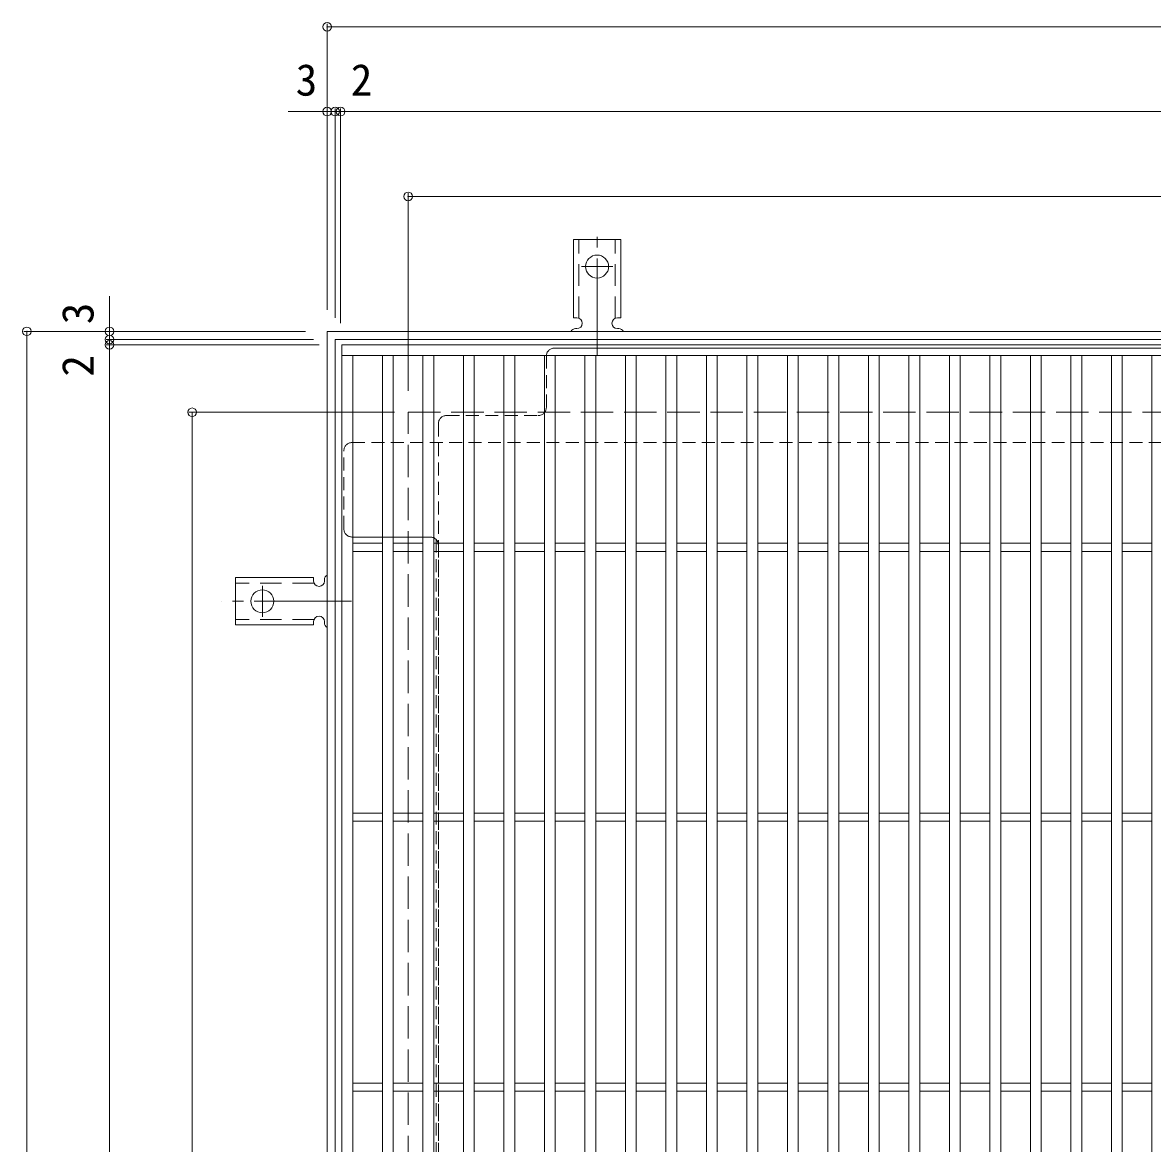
# Model space of a CAD drawing. Units: millimetres at full size, sheet at 1:4; details may follow other scales. Extents: x -953 to 1047, y -779 to 782.
# Drawn here: x -940.1 to -521.6, y 353.8 to 769 of the extents above; entities that cross this region are included whole.
import ezdxf
from ezdxf.enums import TextEntityAlignment as Align

# ---------------------------------------------------------------- set-up
doc = ezdxf.new("R2010")
doc.units = ezdxf.units.MM
doc.header["$LTSCALE"] = 4
doc.header["$PDMODE"] = 32
doc.header["$PDSIZE"] = 3.2
for name, pattern in [('CHAIN2', [12, 9, -1, 1, -1]), ('DASHED1', [1.8, 1.2, -0.6]), ('DASHED2', [3, 2, -1]), ('DASHED3', [4, 3, -1])]:
    doc.linetypes.add(name, pattern=pattern)
for name, color, linetype, lineweight in [('A-1_躯体', 3, 'Continuous', 9), ('A-2_仕上', 3, 'Continuous', 9), ('A-4_その他', 7, 'Continuous', 9), ('A-7_ハッチ', 2, 'Continuous', 9), ('A-A_ﾊｯﾁ-ﾜｸ', 3, 'Continuous', 9)]:
    doc.layers.add(name, color=color, linetype=linetype, lineweight=lineweight)
doc.styles.add('ＭＳ ゴシック', font='')
doc.styles.get('ＭＳ ゴシック').set_extended_font_data('MS Gothic')

msp = doc.modelspace()

# ---------------------------------------------------------------- linework, layer by layer
at = {"layer": 'A-1_躯体', "color": 2}
for p, q in [((-827.292, -5.385), (-827.292, 654.615)), ((-827.292, 654.615), (-167.292, 654.615)), ((-824.292, -2.385), (-824.292, 651.615)), ((-824.292, 651.615), (-170.292, 651.615))]:
    msp.add_line(p, q, dxfattribs=at)
at = {"layer": 'A-1_躯体', "color": 2, "linetype": 'DASHED3'}
for p, q in [((-797.292, 24.615), (-797.292, 624.615)), ((-797.292, 624.615), (-197.292, 624.615))]:
    msp.add_line(p, q, dxfattribs=at)
at = {"layer": 'A-2_仕上'}
for p, q in [((-821.792, -0.385), (-821.792, 649.615)), ((-821.792, 645.615), (-172.791, 645.615)), ((-817.792, 3.615), (-817.792, 645.615)), ((-806.792, 3.615), (-806.792, 645.615)), ((-802.792, 3.615), (-802.792, 645.615)), ((-791.792, 3.615), (-791.792, 645.615)), ((-787.792, 645.615), (-787.792, 3.615)), ((-776.792, 645.615), (-776.792, 3.615)), ((-772.792, 645.615), (-772.792, 3.615)), ((-761.792, 645.615), (-761.792, 3.615)), ((-757.792, 645.615), (-757.792, 3.615)), ((-746.792, 645.615), (-746.792, 3.615)), ((-742.792, 645.615), (-742.792, 3.615)), ((-731.792, 3.615), (-731.792, 645.615)), ((-727.792, 3.615), (-727.792, 645.615)), ((-716.792, 3.615), (-716.792, 645.615)), ((-712.792, 3.615), (-712.792, 645.615)), ((-701.792, 3.615), (-701.792, 645.615)), ((-697.792, 3.615), (-697.792, 645.615)), ((-686.792, 3.615), (-686.792, 645.615)), ((-682.792, 3.615), (-682.792, 645.615)), ((-671.792, 3.615), (-671.792, 645.615)), ((-667.792, 3.615), (-667.792, 645.615)), ((-656.792, 3.615), (-656.792, 645.615)), ((-652.792, 3.615), (-652.792, 645.615)), ((-641.792, 3.615), (-641.792, 645.615)), ((-637.792, 3.615), (-637.792, 645.615)), ((-626.792, 3.615), (-626.792, 645.615)), ((-622.792, 3.615), (-622.792, 645.615)), ((-611.792, 3.615), (-611.792, 645.615)), ((-607.792, 3.615), (-607.792, 645.615)), ((-596.792, 3.615), (-596.792, 645.615)), ((-592.792, 3.615), (-592.792, 645.615)), ((-581.792, 3.615), (-581.792, 645.615)), ((-577.792, 3.615), (-577.792, 645.615)), ((-566.792, 3.615), (-566.792, 645.615)), ((-562.792, 3.615), (-562.792, 645.615)), ((-551.792, 3.615), (-551.792, 645.615)), ((-547.792, 3.615), (-547.792, 645.615)), ((-536.792, 3.615), (-536.792, 645.615)), ((-532.792, 3.615), (-532.792, 645.615)), ((-521.792, 3.615), (-521.792, 645.615)), ((-817.792, 576.115), (-806.792, 576.115)), ((-802.792, 576.115), (-791.792, 576.115)), ((-787.792, 576.115), (-776.792, 576.115)), ((-772.792, 576.115), (-761.792, 576.115)), ((-757.792, 576.115), (-746.792, 576.115)), ((-742.792, 576.115), (-731.792, 576.115)), ((-727.792, 576.115), (-716.792, 576.115)), ((-712.792, 576.115), (-701.792, 576.115)), ((-697.792, 576.115), (-686.792, 576.115)), ((-682.792, 576.115), (-671.792, 576.115)), ((-667.792, 576.115), (-656.792, 576.115)), ((-652.792, 576.115), (-641.792, 576.115)), ((-637.792, 576.115), (-626.792, 576.115)), ((-622.792, 576.115), (-611.792, 576.115)), ((-607.792, 576.115), (-596.792, 576.115)), ((-592.792, 576.115), (-581.792, 576.115)), ((-577.792, 576.115), (-566.792, 576.115)), ((-562.792, 576.115), (-551.792, 576.115)), ((-547.792, 576.115), (-536.792, 576.115)), ((-532.792, 576.115), (-521.792, 576.115)), ((-817.792, 573.115), (-806.792, 573.115)), ((-802.792, 573.115), (-791.792, 573.115)), ((-787.792, 573.115), (-776.792, 573.115)), ((-772.792, 573.115), (-761.792, 573.115)), ((-757.792, 573.115), (-746.792, 573.115)), ((-742.792, 573.115), (-731.792, 573.115)), ((-727.792, 573.115), (-716.792, 573.115)), ((-712.792, 573.115), (-701.792, 573.115)), ((-697.792, 573.115), (-686.792, 573.115)), ((-682.792, 573.115), (-671.792, 573.115)), ((-667.792, 573.115), (-656.792, 573.115)), ((-652.792, 573.115), (-641.792, 573.115)), ((-637.792, 573.115), (-626.792, 573.115)), ((-622.792, 573.115), (-611.792, 573.115)), ((-607.792, 573.115), (-596.792, 573.115)), ((-592.792, 573.115), (-581.792, 573.115)), ((-577.792, 573.115), (-566.792, 573.115)), ((-562.792, 573.115), (-551.792, 573.115)), ((-547.792, 573.115), (-536.792, 573.115)), ((-532.792, 573.115), (-521.792, 573.115)), ((-817.792, 476.115), (-806.792, 476.115)), ((-817.792, 473.115), (-806.792, 473.115)), ((-802.792, 476.115), (-791.792, 476.115)), ((-802.792, 473.115), (-791.792, 473.115)), ((-787.792, 476.115), (-776.792, 476.115)), ((-787.792, 473.115), (-776.792, 473.115)), ((-772.792, 476.115), (-761.792, 476.115)), ((-772.792, 473.115), (-761.792, 473.115)), ((-757.792, 476.115), (-746.792, 476.115)), ((-757.792, 473.115), (-746.792, 473.115)), ((-742.792, 476.115), (-731.792, 476.115)), ((-742.792, 473.115), (-731.792, 473.115)), ((-727.792, 476.115), (-716.792, 476.115)), ((-727.792, 473.115), (-716.792, 473.115)), ((-712.792, 476.115), (-701.792, 476.115)), ((-712.792, 473.115), (-701.792, 473.115)), ((-697.792, 476.115), (-686.792, 476.115)), ((-697.792, 473.115), (-686.792, 473.115)), ((-682.792, 476.115), (-671.792, 476.115)), ((-682.792, 473.115), (-671.792, 473.115)), ((-667.792, 476.115), (-656.792, 476.115)), ((-667.792, 473.115), (-656.792, 473.115)), ((-652.792, 476.115), (-641.792, 476.115)), ((-652.792, 473.115), (-641.792, 473.115)), ((-637.792, 476.115), (-626.792, 476.115)), ((-637.792, 473.115), (-626.792, 473.115)), ((-622.792, 476.115), (-611.792, 476.115)), ((-622.792, 473.115), (-611.792, 473.115)), ((-607.792, 476.115), (-596.792, 476.115)), ((-607.792, 473.115), (-596.792, 473.115)), ((-592.792, 476.115), (-581.792, 476.115)), ((-592.792, 473.115), (-581.792, 473.115)), ((-577.792, 476.115), (-566.792, 476.115)), ((-577.792, 473.115), (-566.792, 473.115)), ((-562.792, 476.115), (-551.792, 476.115)), ((-562.792, 473.115), (-551.792, 473.115)), ((-547.792, 476.115), (-536.792, 476.115)), ((-547.792, 473.115), (-536.792, 473.115)), ((-532.792, 476.115), (-521.792, 476.115)), ((-532.792, 473.115), (-521.792, 473.115)), ((-817.792, 376.115), (-806.792, 376.115)), ((-817.792, 373.115), (-806.792, 373.115)), ((-802.792, 376.115), (-791.792, 376.115)), ((-802.792, 373.115), (-791.792, 373.115)), ((-787.792, 376.115), (-776.792, 376.115)), ((-787.792, 373.115), (-776.792, 373.115)), ((-772.792, 376.115), (-761.792, 376.115)), ((-772.792, 373.115), (-761.792, 373.115)), ((-757.792, 376.115), (-746.792, 376.115)), ((-757.792, 373.115), (-746.792, 373.115)), ((-742.792, 376.115), (-731.792, 376.115)), ((-742.792, 373.115), (-731.792, 373.115)), ((-727.792, 376.115), (-716.792, 376.115)), ((-727.792, 373.115), (-716.792, 373.115)), ((-712.792, 376.115), (-701.792, 376.115)), ((-712.792, 373.115), (-701.792, 373.115)), ((-697.792, 376.115), (-686.792, 376.115)), ((-697.792, 373.115), (-686.792, 373.115)), ((-682.792, 376.115), (-671.792, 376.115)), ((-682.792, 373.115), (-671.792, 373.115)), ((-667.792, 376.115), (-656.792, 376.115)), ((-667.792, 373.115), (-656.792, 373.115)), ((-652.792, 376.115), (-641.792, 376.115)), ((-652.792, 373.115), (-641.792, 373.115)), ((-637.792, 376.115), (-626.792, 376.115)), ((-637.792, 373.115), (-626.792, 373.115)), ((-622.792, 376.115), (-611.792, 376.115)), ((-622.792, 373.115), (-611.792, 373.115)), ((-607.792, 376.115), (-596.792, 376.115)), ((-607.792, 373.115), (-596.792, 373.115)), ((-592.792, 376.115), (-581.792, 376.115)), ((-592.792, 373.115), (-581.792, 373.115)), ((-577.792, 376.115), (-566.792, 376.115)), ((-577.792, 373.115), (-566.792, 373.115)), ((-562.792, 376.115), (-551.792, 376.115)), ((-562.792, 373.115), (-551.792, 373.115)), ((-547.792, 376.115), (-536.792, 376.115)), ((-547.792, 373.115), (-536.792, 373.115)), ((-532.792, 376.115), (-521.792, 376.115)), ((-532.792, 373.115), (-521.792, 373.115))]:
    msp.add_line(p, q, dxfattribs=at)
msp.add_lwpolyline([(-821.792, 649.615), (-172.791, 649.615), (-172.791, -0.385), (-821.792, -0.385)], dxfattribs=at)
at = {"layer": 'A-4_その他'}
for p, q in [((-827.292, 768.593), (-827.292, 662.615)), ((-827.292, 767.393), (-167.292, 767.393)), ((-824.292, 737.204), (-824.292, 659.615)), ((-822.292, 737.204), (-822.292, 657.615)), ((-841.696, 736.004), (-824.292, 736.004)), ((-824.292, 736.004), (-822.292, 736.004)), ((-822.292, 736.004), (-172.291, 736.004)), ((-797.292, 705.815), (-797.292, 632.615)), ((-797.292, 704.615), (-197.292, 704.615)), ((-907.897, 651.615), (-907.897, 667.586)), ((-939.702, 654.615), (-835.292, 654.615)), ((-938.502, 654.615), (-938.502, -5.385)), ((-909.097, 651.615), (-832.292, 651.615)), ((-909.097, 649.615), (-830.292, 649.615)), ((-907.897, 649.615), (-907.897, 651.615)), ((-907.897, -0.385), (-907.897, 649.615)), ((-878.492, 624.615), (-802.292, 624.615)), ((-877.292, 624.615), (-877.292, 24.615))]:
    msp.add_line(p, q, dxfattribs=at)
for p in [(-827.292, 767.393), (-827.292, 736.004), (-824.292, 736.004), (-822.292, 736.004), (-797.292, 704.615), (-938.502, 654.615), (-907.897, 654.615), (-907.897, 651.615), (-907.897, 649.615), (-877.292, 624.615)]:
    msp.add_point(p, dxfattribs=at)
at = {"layer": 'A-7_ハッチ', "linetype": 'DASHED1'}
for p, q in [((-746.091, 626.419), (-746.091, 645.419)), ((-251.493, 648.419), (-743.091, 648.419)), ((-786.092, 620.419), (-786.092, 28.812)), ((-783.092, 623.419), (-749.091, 623.419)), ((-818.095, 613.419), (-176.488, 613.419)), ((-821.095, 581.418), (-821.095, 610.419)), ((-789.092, 578.418), (-818.095, 578.418)), ((-786.892, 577.458), (-786.892, 343.076))]:
    msp.add_line(p, q, dxfattribs=at)
for centre, start, end in [((-743.091, 645.419), 90, 180), ((-749.091, 626.419), 270, 0), ((-783.092, 620.419), 90, 180), ((-818.095, 610.419), 90, 180), ((-818.095, 581.418), 180, 270), ((-789.092, 575.418), 0, 90)]:
    msp.add_arc(centre, 3, start, end, dxfattribs=at)
at = {"layer": 'A-A_ﾊｯﾁ-ﾜｸ', "color": 7, "linetype": 'CHAIN2'}
for p, q in [((-727.291, 645.615), (-727.291, 693.615)), ((-721.515, 678.615), (-733.067, 678.615)), ((-851.292, 560.391), (-851.292, 548.839)), ((-818.291, 554.615), (-866.292, 554.615))]:
    msp.add_line(p, q, dxfattribs=at)
at = {"layer": 'A-A_ﾊｯﾁ-ﾜｸ'}
for p, q in [((-736.041, 659.615), (-736.041, 688.615)), ((-736.041, 688.615), (-718.541, 688.615)), ((-718.541, 659.615), (-718.541, 688.615)), ((-736.041, 659.615), (-734.791, 659.615)), ((-718.541, 659.615), (-719.791, 659.615)), ((-734.787, 655.615), (-735.3, 655.615)), ((-719.291, 655.615), (-719.791, 655.615)), ((-832.292, 563.365), (-861.292, 563.365)), ((-861.292, 545.865), (-861.292, 563.365)), ((-832.292, 563.365), (-832.292, 562.116)), ((-828.292, 562.615), (-828.292, 562.115)), ((-832.292, 545.865), (-861.292, 545.865)), ((-832.292, 545.865), (-832.292, 547.115)), ((-828.292, 547.12), (-828.292, 546.607))]:
    msp.add_line(p, q, dxfattribs=at)
at = {"layer": 'A-A_ﾊｯﾁ-ﾜｸ', "linetype": 'DASHED2'}
for p, q in [((-734.041, 659.469), (-734.041, 688.615)), ((-720.541, 659.469), (-720.541, 688.615)), ((-832.146, 561.365), (-861.292, 561.365)), ((-832.146, 547.865), (-861.292, 547.865))]:
    msp.add_line(p, q, dxfattribs=at)
at = {"layer": 'A-A_ﾊｯﾁ-ﾜｸ', "color": 2, "linetype": 'DASHED1'}
for p, q in [((-746.091, 626.419), (-746.091, 645.419)), ((-743.091, 648.419), (-251.493, 648.419)), ((-786.092, 620.419), (-786.092, 613.419)), ((-783.092, 623.419), (-749.091, 623.419)), ((-818.095, 613.419), (-786.092, 613.419)), ((-821.095, 581.418), (-821.095, 610.419)), ((-818.095, 578.418), (-789.087, 578.418)), ((-786.092, 575.582), (-786.092, 345.116))]:
    msp.add_line(p, q, dxfattribs=at)
at = {"layer": 'A-A_ﾊｯﾁ-ﾜｸ'}
for centre in [(-727.291, 678.615), (-851.292, 554.615)]:
    msp.add_circle(centre, 4.25, dxfattribs=at)
for centre, start, end in [((-734.791, 657.615), 270.13329, 90), ((-719.791, 657.615), 90, 270), ((-735.291, 653.615), 90.24162, 150.00072), ((-719.291, 653.615), 29.99951, 89.72403), ((-830.292, 562.116), 180, 0), ((-826.292, 562.615), 119.99951, 179.72403), ((-830.292, 547.115), 0.13329, 180), ((-826.292, 546.615), 180.24162, 240.00072)]:
    msp.add_arc(centre, 2, start, end, dxfattribs=at)
at = {"layer": 'A-A_ﾊｯﾁ-ﾜｸ', "color": 2, "linetype": 'DASHED1'}
for centre, start, end in [((-743.091, 645.419), 90, 180), ((-749.091, 626.419), 270, 0), ((-783.092, 620.419), 90, 180), ((-818.095, 610.419), 90, 180), ((-818.095, 581.418), 180, 270), ((-789.087, 575.418), 3.14334, 90)]:
    msp.add_arc(centre, 3, start, end, dxfattribs=at)

# ---------------------------------------------------------------- texts
at = {"layer": 'A-4_その他', "color": 2, "style": 'ＭＳ ゴシック'}
for s, p in [('3', (-838.927, 738.404)), ('2', (-818.536, 738.404))]:
    msp.add_text(s, height=11.73, dxfattribs=at).set_placement(p, align=Align.BOTTOM_LEFT)
for s, p in [('3', (-910.297, 657.253)), ('2', (-910.297, 637.857))]:
    msp.add_text(s, height=11.73, rotation=90, dxfattribs=at).set_placement(p, align=Align.BOTTOM_LEFT)

doc.saveas('drawing.dxf')
